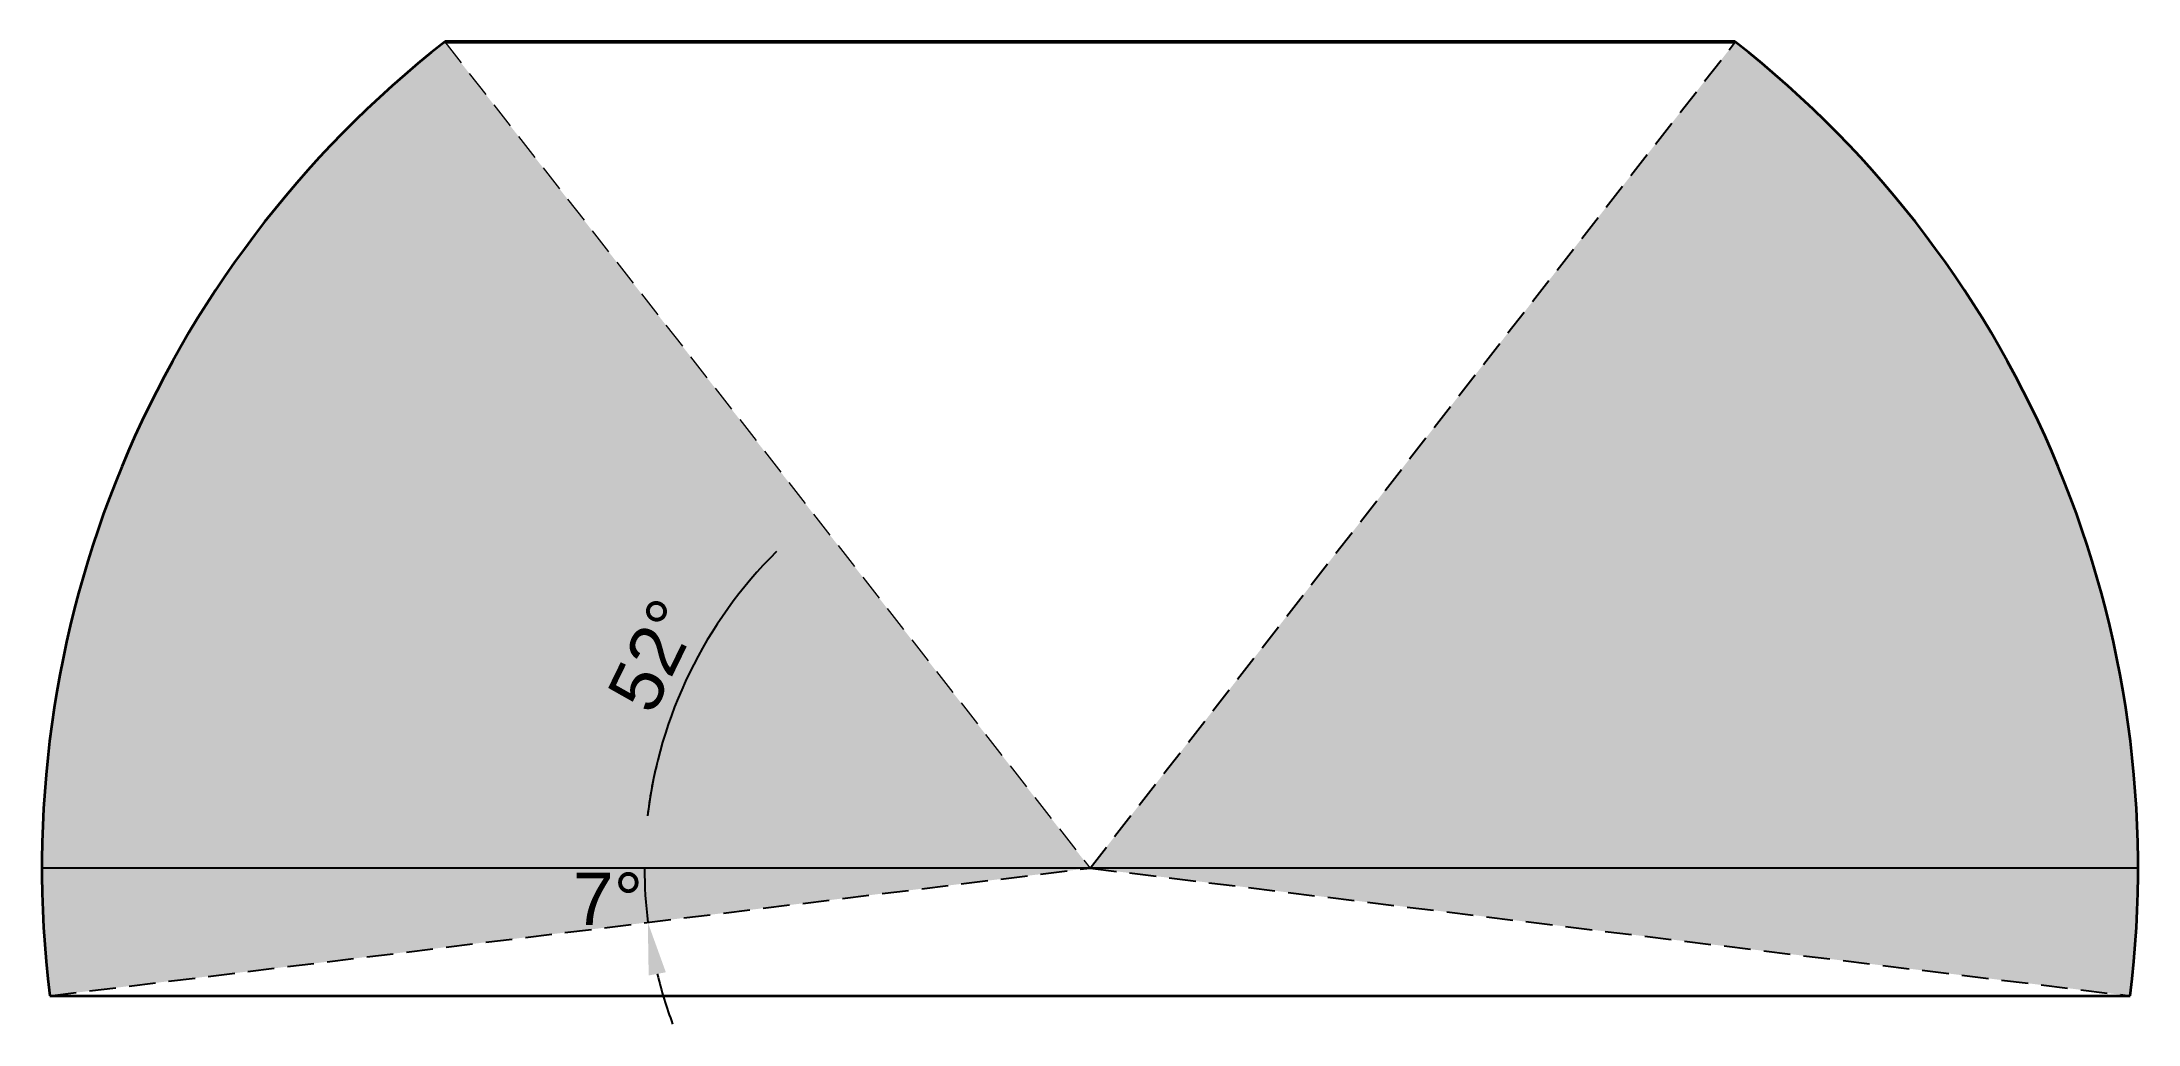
# Model space of a CAD drawing. Header units: millimetres. Extents: x 1943 to 2943, y 1360 to 1828.
import ezdxf

# ---------------------------------------------------------------- set-up
doc = ezdxf.new("R2010")
doc.units = ezdxf.units.MM
doc.linetypes.add('DASHED', pattern=[19.05, 12.7, -6.35])
doc.styles.get("Standard").update_dxf_attribs({"font": 'arial.ttf'})
doc.dimstyles.new('ISO-25', dxfattribs={"dimscale": 10, "dimtxt": 2.5, "dimasz": 2.5, "dimexe": 1.25, "dimexo": 0.625, "dimtad": 1, "dimtxsty": 'Standard', "dimcen": 2.5, "dimadec": 0, "dimazin": 0, "dimtfac": 1, "dimtmove": 0, "dimatfit": 3, "dimfxl": 1, "dimarcsym": 0})

# ---------------------------------------------------------------- blocks, each defined once
blk = doc.blocks.new('*D2')
at = {"color": 0, "lineweight": -2, "transparency": 16777216}
blk.add_arc((2443, 1434.3), 212.5, 134.744, 173.256, dxfattribs=at)
at = {"color": 0, "transparency": 16777216}
for points in [[(2290.7, 1588.4), (2296.2, 1582.1), (2312.2, 1601.8)], [(2236.2, 1459), (2227.8, 1459.5), (2230.5, 1434.3)]]:
    blk.add_solid(points, dxfattribs=at)
at = {"layer": 'Defpoints', "color": 0, "transparency": 16777216}
for p in [(2135.2, 1828.3), (2268.3, 1555.2), (1943, 1434.3), (2443, 1434.3), (2943, 1434.3)]:
    blk.add_point(p, dxfattribs=at)
at = {"color": 0, "transparency": 16777216, "insert": (2234.9, 1535.8), "char_height": 25, "attachment_point": 5, "rotation": 64}
blk.add_mtext('52°', dxfattribs=at)
blk = doc.blocks.new('*D3')
at = {"color": 0, "lineweight": -2, "transparency": 16777216}
for start, end in [(166.5119, 173.256), (180, 187), (193.744, 200.4881)]:
    blk.add_arc((2443, 1434.3), 212.5, start, end, dxfattribs=at)
at = {"color": 0, "transparency": 16777216}
for points in [[(2236.2, 1459), (2227.8, 1459.5), (2230.5, 1434.3)], [(2232.5, 1383.1), (2240.7, 1384.6), (2232.1, 1408.4)]]:
    blk.add_solid(points, dxfattribs=at)
at = {"layer": 'Defpoints', "color": 0, "transparency": 16777216}
for p in [(1943, 1434.3), (2443, 1434.3), (2943, 1434.3), (2230.7, 1425.6), (1946.8, 1373.4)]:
    blk.add_point(p, dxfattribs=at)
at = {"color": 0, "transparency": 16777216, "insert": (2213.1, 1419.6), "char_height": 25, "attachment_point": 5}
blk.add_mtext('7°', dxfattribs=at)

msp = doc.modelspace()

# ---------------------------------------------------------------- hatches: boundary and pattern name
at = {"true_color": 0xc7c8ca}
h = msp.add_hatch(color=9, dxfattribs=at)
h.dxf.hatch_style = 1
h.paths.add_polyline_path([(2135.212, 1828.305, 0.23086819), (1943.043, 1434.3), (2443.043, 1434.3)])
h.paths.add_polyline_path([(2443.043, 1434.3), (1943.043, 1434.3, 0.03055276), (1946.77, 1373.365)])
h = msp.add_hatch(color=9, dxfattribs=at)
h.dxf.hatch_style = 1
h.paths.add_polyline_path([(2750.873, 1828.305), (2443.043, 1434.3), (2943.043, 1434.3, 0.23086819)])
h.paths.add_polyline_path([(2943.043, 1434.3), (2443.043, 1434.3), (2939.316, 1373.365, 0.03055276)])

# ---------------------------------------------------------------- linework, layer by layer
at = {"linetype": 'DASHED', "lineweight": 15}
msp.add_line((2135.212, 1828.305), (2443.043, 1434.3), dxfattribs=at)
at = {"lineweight": 50}
msp.add_line((2135.212, 1828.305), (2750.873, 1828.305), dxfattribs=at)
at = {"linetype": 'DASHED'}
for p, q in [((2443.043, 1434.3), (2750.873, 1828.305)), ((1946.77, 1373.365), (2443.043, 1434.3)), ((2443.043, 1434.3), (2939.316, 1373.365))]:
    msp.add_line(p, q, dxfattribs=at)
msp.add_line((2943.043, 1434.3), (1943.043, 1434.3))
at = {"lineweight": 35}
msp.add_line((1946.77, 1373.365), (2939.316, 1373.365), dxfattribs=at)
for start, end in [(128, 187), (353, 52)]:
    msp.add_arc((2443.043, 1434.3), 500, start, end, dxfattribs=at)

# ---------------------------------------------------------------- dimensions: what is measured, and where the dimension line sits
dim = msp.add_angular_dim_2l(base=(2268.252, 1555.18), line1=((2943.043, 1434.3), (1943.043, 1434.3)), line2=((2135.212, 1828.305), (2443.043, 1434.3)), dimstyle='ISO-25')
dim.commit()
dim.dimension.update_dxf_attribs({"geometry": '*D2', "text_midpoint": (2234.943, 1535.796)})
dim = msp.add_angular_dim_2l(base=(2230.702, 1425.647), line1=((2943.043, 1434.3), (1943.043, 1434.3)), line2=((1946.77, 1373.365), (2443.043, 1434.3)), dimstyle='ISO-25', override={"dimtmove": 1})
dim.commit()
dim.dimension.update_dxf_attribs({"geometry": '*D3', "text_midpoint": (2213.147, 1419.603), "dimtype": 162})

doc.saveas('drawing.dxf')
